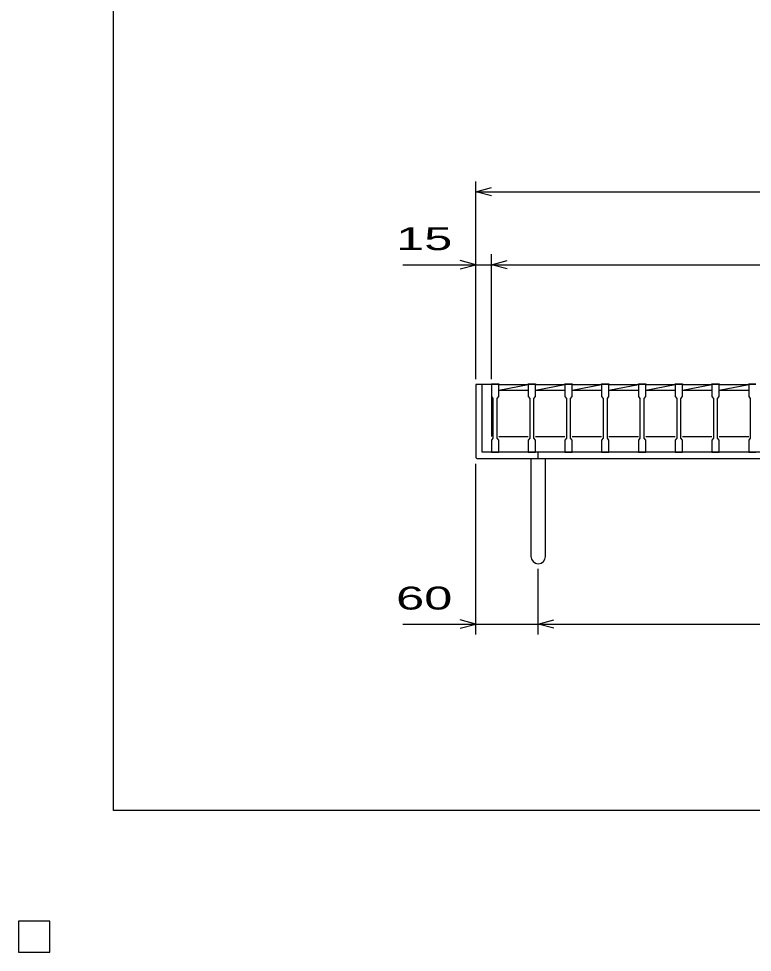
# Model space of a CAD drawing. Units: millimetres, scale not verified. Extents: x -1820 to 1731, y -1282 to 1054.
# Drawn here: x -1820 to -1115, y -1282 to -386 of the extents above; entities that cross this region are included whole.
import ezdxf
from ezdxf.enums import TextEntityAlignment as Align

# ---------------------------------------------------------------- set-up
doc = ezdxf.new("R2010")
doc.units = ezdxf.units.MM
doc.header["$LTSCALE"] = 10
for name, color, linetype, lineweight in [('0_2', 150, 'Continuous', 25), ('16', 3, 'Continuous', 25), ('19', 6, 'Continuous', 25), ('22', 4, 'Continuous', 25), ('24', 2, 'Continuous', 25), ('32', 4, 'Continuous', 25)]:
    doc.layers.add(name, color=color, linetype=linetype, lineweight=lineweight)
doc.styles.add('ベクトル', font='')
doc.styles.get('ベクトル').set_extended_font_data('ベクトル')

msp = doc.modelspace()

# ---------------------------------------------------------------- linework, layer by layer
at = {"layer": '0_2'}
for p, q in [((-1729, -1146.5), (-1729, 1053.5)), ((1731, -1146.5), (-1729, -1146.5)), ((-1790, -1252.5), (-1820, -1252.5)), ((-1820, -1252.5), (-1820, -1282.5)), ((-1790, -1252.5), (-1820, -1252.5)), ((-1820, -1252.5), (-1820, -1282.5)), ((-1790, -1252.5), (-1820, -1252.5)), ((-1820, -1252.5), (-1820, -1282.5)), ((-1790, -1252.5), (-1820, -1252.5)), ((-1820, -1252.5), (-1820, -1282.5)), ((-1790, -1252.5), (-1820, -1252.5)), ((-1820, -1252.5), (-1820, -1282.5)), ((-1790, -1282.5), (-1790, -1252.5)), ((-1790, -1282.5), (-1790, -1252.5)), ((-1790, -1282.5), (-1790, -1252.5)), ((-1790, -1282.5), (-1790, -1252.5)), ((-1790, -1282.5), (-1790, -1252.5)), ((-1820, -1282.5), (-1790, -1282.5)), ((-1820, -1282.5), (-1790, -1282.5)), ((-1820, -1282.5), (-1790, -1282.5)), ((-1820, -1282.5), (-1790, -1282.5)), ((-1820, -1282.5), (-1790, -1282.5))]:
    msp.add_line(p, q, dxfattribs=at)
at = {"layer": '16'}
for p, q in [((-1366, -737.5), (-1366, -736.8)), ((-1366, -736.8), (-1359, -736.8)), ((-1366, -737.5), (-1366, -749)), ((-1359, -737.5), (-1366, -737.5)), ((-1366, -737.5), (-1366, -787.5)), ((-1359, -736.8), (-1359, -737.5)), ((-1359, -749), (-1359, -737.5)), ((-1359, -737.5), (-1330.7, -737.5)), ((-1359, -743), (-1330.7, -737.5)), ((-1359, -743), (-1330.7, -743)), ((-1330.7, -737.5), (-1330.7, -736.8)), ((-1330.7, -736.8), (-1323.7, -736.8)), ((-1330.7, -737.5), (-1330.7, -749)), ((-1323.7, -737.5), (-1330.7, -737.5)), ((-1323.7, -736.8), (-1323.7, -737.5)), ((-1323.7, -749), (-1323.7, -737.5)), ((-1323.7, -737.5), (-1295.4, -737.5)), ((-1323.7, -743), (-1295.4, -737.5)), ((-1323.7, -743), (-1295.4, -743)), ((-1295.4, -737.5), (-1295.4, -736.8)), ((-1295.4, -736.8), (-1288.4, -736.8)), ((-1295.4, -737.5), (-1295.4, -749)), ((-1288.4, -737.5), (-1295.4, -737.5)), ((-1288.4, -736.8), (-1288.4, -737.5)), ((-1288.4, -749), (-1288.4, -737.5)), ((-1288.4, -737.5), (-1260.1, -737.5)), ((-1288.4, -743), (-1260.1, -737.5)), ((-1288.4, -743), (-1260.1, -743)), ((-1260.1, -737.5), (-1260.1, -736.8)), ((-1260.1, -736.8), (-1253.1, -736.8)), ((-1260.1, -737.5), (-1260.1, -749)), ((-1253.1, -737.5), (-1260.1, -737.5)), ((-1253.1, -736.8), (-1253.1, -737.5)), ((-1253.1, -749), (-1253.1, -737.5)), ((-1253.1, -737.5), (-1224.8, -737.5)), ((-1253.1, -743), (-1224.8, -737.5)), ((-1253.1, -743), (-1224.8, -743)), ((-1224.8, -737.5), (-1224.8, -736.8)), ((-1224.8, -736.8), (-1217.8, -736.8)), ((-1224.8, -737.5), (-1224.8, -749)), ((-1217.8, -737.5), (-1224.8, -737.5)), ((-1217.8, -736.8), (-1217.8, -737.5)), ((-1217.8, -749), (-1217.8, -737.5)), ((-1217.8, -737.5), (-1189.5, -737.5)), ((-1217.8, -743), (-1189.5, -737.5)), ((-1217.8, -743), (-1189.5, -743)), ((-1189.5, -737.5), (-1189.5, -736.8)), ((-1189.5, -736.8), (-1182.5, -736.8)), ((-1189.5, -737.5), (-1189.5, -749)), ((-1182.5, -737.5), (-1189.5, -737.5)), ((-1182.5, -736.8), (-1182.5, -737.5)), ((-1182.5, -749), (-1182.5, -737.5)), ((-1182.5, -737.5), (-1154.2, -737.5)), ((-1182.5, -743), (-1154.2, -737.5)), ((-1182.5, -743), (-1154.2, -743)), ((-1154.2, -737.5), (-1154.2, -736.8)), ((-1154.2, -736.8), (-1147.2, -736.8)), ((-1154.2, -737.5), (-1154.2, -749)), ((-1147.2, -737.5), (-1154.2, -737.5)), ((-1147.2, -736.8), (-1147.2, -737.5)), ((-1147.2, -749), (-1147.2, -737.5)), ((-1147.2, -737.5), (-1118.9, -737.5)), ((-1147.2, -743), (-1118.9, -737.5)), ((-1147.2, -743), (-1118.9, -743)), ((-1118.9, -737.5), (-1118.9, -736.8)), ((-1118.9, -736.8), (-1111.9, -736.8)), ((-1118.9, -737.5), (-1118.9, -749)), ((-1111.9, -737.5), (-1118.9, -737.5)), ((-1366, -749), (-1364.5, -751)), ((-1364.5, -751), (-1364.5, -789)), ((-1360.5, -751), (-1359, -749)), ((-1360.5, -789), (-1360.5, -751)), ((-1330.7, -749), (-1329.2, -751)), ((-1329.2, -751), (-1329.2, -789)), ((-1325.2, -751), (-1323.7, -749)), ((-1325.2, -789), (-1325.2, -751)), ((-1295.4, -749), (-1293.9, -751)), ((-1293.9, -751), (-1293.9, -789)), ((-1289.9, -751), (-1288.4, -749)), ((-1289.9, -789), (-1289.9, -751)), ((-1260.1, -749), (-1258.6, -751)), ((-1258.6, -751), (-1258.6, -789)), ((-1254.6, -751), (-1253.1, -749)), ((-1254.6, -789), (-1254.6, -751)), ((-1224.8, -749), (-1223.3, -751)), ((-1223.3, -751), (-1223.3, -789)), ((-1219.3, -751), (-1217.8, -749)), ((-1219.3, -789), (-1219.3, -751)), ((-1189.5, -749), (-1188, -751)), ((-1188, -751), (-1188, -789)), ((-1184, -751), (-1182.5, -749)), ((-1184, -789), (-1184, -751)), ((-1154.2, -749), (-1152.7, -751)), ((-1152.7, -751), (-1152.7, -789)), ((-1148.7, -751), (-1147.2, -749)), ((-1148.7, -789), (-1148.7, -751)), ((-1118.9, -749), (-1117.4, -751)), ((-1117.4, -751), (-1117.4, -789)), ((-1359, -787.5), (-1330.7, -787.5)), ((-1323.7, -787.5), (-1295.4, -787.5)), ((-1288.4, -787.5), (-1260.1, -787.5)), ((-1253.1, -787.5), (-1224.8, -787.5)), ((-1217.8, -787.5), (-1189.5, -787.5)), ((-1182.5, -787.5), (-1154.2, -787.5)), ((-1147.2, -787.5), (-1118.9, -787.5)), ((-1364.5, -789), (-1366, -791)), ((-1366, -791), (-1366, -802.5)), ((-1359, -791), (-1360.5, -789)), ((-1359, -802.5), (-1359, -791)), ((-1329.2, -789), (-1330.7, -791)), ((-1330.7, -791), (-1330.7, -802.5)), ((-1323.7, -791), (-1325.2, -789)), ((-1323.7, -802.5), (-1323.7, -791)), ((-1293.9, -789), (-1295.4, -791)), ((-1295.4, -791), (-1295.4, -802.5)), ((-1288.4, -791), (-1289.9, -789)), ((-1288.4, -802.5), (-1288.4, -791)), ((-1258.6, -789), (-1260.1, -791)), ((-1260.1, -791), (-1260.1, -802.5)), ((-1253.1, -791), (-1254.6, -789)), ((-1253.1, -802.5), (-1253.1, -791)), ((-1223.3, -789), (-1224.8, -791)), ((-1224.8, -791), (-1224.8, -802.5)), ((-1217.8, -791), (-1219.3, -789)), ((-1217.8, -802.5), (-1217.8, -791)), ((-1188, -789), (-1189.5, -791)), ((-1189.5, -791), (-1189.5, -802.5)), ((-1182.5, -791), (-1184, -789)), ((-1182.5, -802.5), (-1182.5, -791)), ((-1152.7, -789), (-1154.2, -791)), ((-1154.2, -791), (-1154.2, -802.5)), ((-1147.2, -791), (-1148.7, -789)), ((-1147.2, -802.5), (-1147.2, -791)), ((-1117.4, -789), (-1118.9, -791)), ((-1118.9, -791), (-1118.9, -802.5)), ((-1366, -802.5), (-1359, -802.5)), ((-1330.7, -802.5), (-1323.7, -802.5)), ((-1295.4, -802.5), (-1288.4, -802.5)), ((-1260.1, -802.5), (-1253.1, -802.5)), ((-1224.8, -802.5), (-1217.8, -802.5)), ((-1189.5, -802.5), (-1182.5, -802.5)), ((-1154.2, -802.5), (-1147.2, -802.5)), ((-1118.9, -802.5), (-1111.9, -802.5)), ((-1790, -1252.5), (-1820, -1252.5)), ((-1820, -1252.5), (-1820, -1282.5)), ((-1790, -1252.5), (-1820, -1252.5)), ((-1820, -1252.5), (-1820, -1282.5)), ((-1790, -1252.5), (-1820, -1252.5)), ((-1820, -1252.5), (-1820, -1282.5)), ((-1790, -1252.5), (-1820, -1252.5)), ((-1820, -1252.5), (-1820, -1282.5)), ((-1790, -1252.5), (-1820, -1252.5)), ((-1820, -1252.5), (-1820, -1282.5)), ((-1790, -1282.5), (-1790, -1252.5)), ((-1790, -1282.5), (-1790, -1252.5)), ((-1790, -1282.5), (-1790, -1252.5)), ((-1790, -1282.5), (-1790, -1252.5)), ((-1790, -1282.5), (-1790, -1252.5)), ((-1820, -1282.5), (-1790, -1282.5)), ((-1820, -1282.5), (-1790, -1282.5)), ((-1820, -1282.5), (-1790, -1282.5)), ((-1820, -1282.5), (-1790, -1282.5)), ((-1820, -1282.5), (-1790, -1282.5))]:
    msp.add_line(p, q, dxfattribs=at)
at = {"layer": '19'}
for p, q in [((-1366, -737.5), (-1381, -737.5)), ((-1381, -737.5), (-1381, -807.5)), ((-1375, -802.5), (-1375, -737.5)), ((-467, -802.5), (-1375, -802.5)), ((-1321, -808.5), (-1321, -802.5)), ((-1381, -807.5), (-1380, -808.5)), ((-1380, -808.5), (-462, -808.5)), ((-1328, -808.5), (-1328, -902.5)), ((-1314, -902.5), (-1314, -808.5))]:
    msp.add_line(p, q, dxfattribs=at)
msp.add_arc((-1321, -902.5), 7, 180, 0, dxfattribs=at)
at = {"layer": '22'}
for p, q in [((-1381, -732.5), (-1381, -542.5)), ((-1381, -552.5), (-1366, -548.5)), ((-1366, -556.5), (-1381, -552.5)), ((-1381, -552.5), (-461, -552.5)), ((-1381, -732.5), (-1381, -612.5)), ((-1366, -732.5), (-1366, -612.5)), ((-1451, -622.5), (-1381, -622.5)), ((-1381, -622.5), (-1396, -618.5)), ((-1396, -626.5), (-1381, -622.5)), ((-1381, -622.5), (-1366, -622.5)), ((-1366, -622.5), (-1351, -618.5)), ((-1351, -626.5), (-1366, -622.5)), ((-1366, -622.5), (-476, -622.5)), ((-1381, -977.5), (-1381, -813.5)), ((-1321, -977.5), (-1321, -914.5)), ((-1451, -967.5), (-1381, -967.5)), ((-1381, -967.5), (-1396, -963.5)), ((-1396, -971.5), (-1381, -967.5)), ((-1381, -967.5), (-1321, -967.5)), ((-1321, -967.5), (-1306, -963.5)), ((-1306, -971.5), (-1321, -967.5)), ((-1321, -967.5), (-521, -967.5))]:
    msp.add_line(p, q, dxfattribs=at)
at = {"layer": '22', "color": 2}
for p, q in [((-1790, -1252.5), (-1820, -1252.5)), ((-1820, -1252.5), (-1820, -1282.5)), ((-1790, -1252.5), (-1820, -1252.5)), ((-1820, -1252.5), (-1820, -1282.5)), ((-1790, -1252.5), (-1820, -1252.5)), ((-1820, -1252.5), (-1820, -1282.5)), ((-1790, -1282.5), (-1790, -1252.5)), ((-1790, -1282.5), (-1790, -1252.5)), ((-1790, -1282.5), (-1790, -1252.5)), ((-1820, -1282.5), (-1790, -1282.5)), ((-1820, -1282.5), (-1790, -1282.5)), ((-1820, -1282.5), (-1790, -1282.5))]:
    msp.add_line(p, q, dxfattribs=at)
at = {"layer": '24', "color": 4}
for p, q in [((-1790, -1252.5), (-1820, -1252.5)), ((-1820, -1252.5), (-1820, -1282.5)), ((-1790, -1252.5), (-1820, -1252.5)), ((-1820, -1252.5), (-1820, -1282.5)), ((-1790, -1252.5), (-1820, -1252.5)), ((-1820, -1252.5), (-1820, -1282.5)), ((-1790, -1282.5), (-1790, -1252.5)), ((-1790, -1282.5), (-1790, -1252.5)), ((-1790, -1282.5), (-1790, -1252.5)), ((-1820, -1282.5), (-1790, -1282.5)), ((-1820, -1282.5), (-1790, -1282.5)), ((-1820, -1282.5), (-1790, -1282.5))]:
    msp.add_line(p, q, dxfattribs=at)
at = {"layer": '32'}
for p, q in [((-1790, -1252.5), (-1820, -1252.5)), ((-1820, -1252.5), (-1820, -1282.5)), ((-1790, -1252.5), (-1820, -1252.5)), ((-1820, -1252.5), (-1820, -1282.5)), ((-1790, -1252.5), (-1820, -1252.5)), ((-1820, -1252.5), (-1820, -1282.5)), ((-1790, -1252.5), (-1820, -1252.5)), ((-1820, -1252.5), (-1820, -1282.5)), ((-1790, -1252.5), (-1820, -1252.5)), ((-1820, -1252.5), (-1820, -1282.5)), ((-1790, -1282.5), (-1790, -1252.5)), ((-1790, -1282.5), (-1790, -1252.5)), ((-1790, -1282.5), (-1790, -1252.5)), ((-1790, -1282.5), (-1790, -1252.5)), ((-1790, -1282.5), (-1790, -1252.5)), ((-1820, -1282.5), (-1790, -1282.5)), ((-1820, -1282.5), (-1790, -1282.5)), ((-1820, -1282.5), (-1790, -1282.5)), ((-1820, -1282.5), (-1790, -1282.5)), ((-1820, -1282.5), (-1790, -1282.5))]:
    msp.add_line(p, q, dxfattribs=at)

# ---------------------------------------------------------------- texts
at = {"layer": '22', "color": 2, "style": 'ベクトル', "width": 1.65}
for s, p in [(' 15 ', (-1471, -597.5)), (' 60 ', (-1471, -942.5))]:
    msp.add_text(s, height=21.99, dxfattribs=at).set_placement(p, align=Align.MIDDLE_LEFT)

doc.saveas('drawing.dxf')
